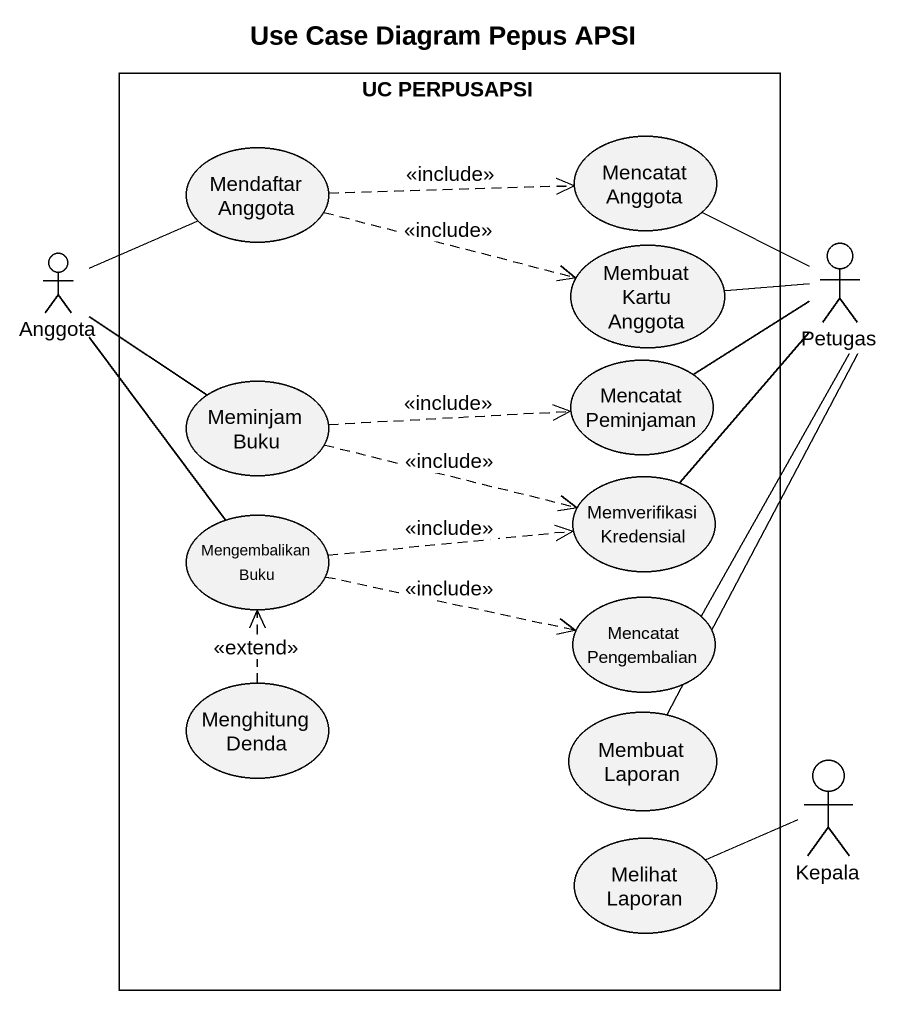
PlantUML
@startuml
title Use Case Diagram Pepus APSI
rectangle "UC PERPUSAPSI" as UC_PERPUSAPSI {
  usecase "Mencatat Anggota" as Mencatat_Anggota
  usecase "Mendaftar Anggota" as Mendaftar_Anggota
  usecase "Membuat Kartu Anggota" as Membuat_Kartu_Anggota
  usecase "Meminjam Buku" as Meminjam_Buku
  usecase "Mencatat Peminjaman" as Mencatat_Peminjaman
  usecase "Memverifikasi Kredensial" as Memverifikasi_Kredensial
  usecase "Mengembalikan Buku" as Mengembalikan_Buku
  usecase "Mencatat Pengembalian" as Mencatat_Pengembalian
  usecase "Menghitung Denda" as Menghitung_Denda
  usecase "Membuat Laporan" as Membuat_Laporan
  usecase "Melihat Laporan" as Melihat_Laporan
}
actor Anggota
actor Petugas
actor Kepala
Mendaftar_Anggota .right.> Mencatat_Anggota : <<include>>
Mendaftar_Anggota .right.> Membuat_Kartu_Anggota : <<include>>
Anggota -right- Mendaftar_Anggota
Anggota -- Meminjam_Buku
Anggota -- Mengembalikan_Buku
Petugas -left- Mencatat_Anggota
Petugas -left- Membuat_Kartu_Anggota
Petugas -left- Mencatat_Peminjaman
Petugas -- Memverifikasi_Kredensial
Petugas -- Mencatat_Pengembalian
Petugas -- Membuat_Laporan
Meminjam_Buku .right.> Mencatat_Peminjaman : <<include>>
Meminjam_Buku .right.> Memverifikasi_Kredensial : <<include>>
Mengembalikan_Buku .right.> Memverifikasi_Kredensial : <<include>>
Mengembalikan_Buku .right.> Mencatat_Pengembalian : <<include>>
Menghitung_Denda .up.> Mengembalikan_Buku : <<extend>>
Kepala -left- Melihat_Laporan
@enduml
